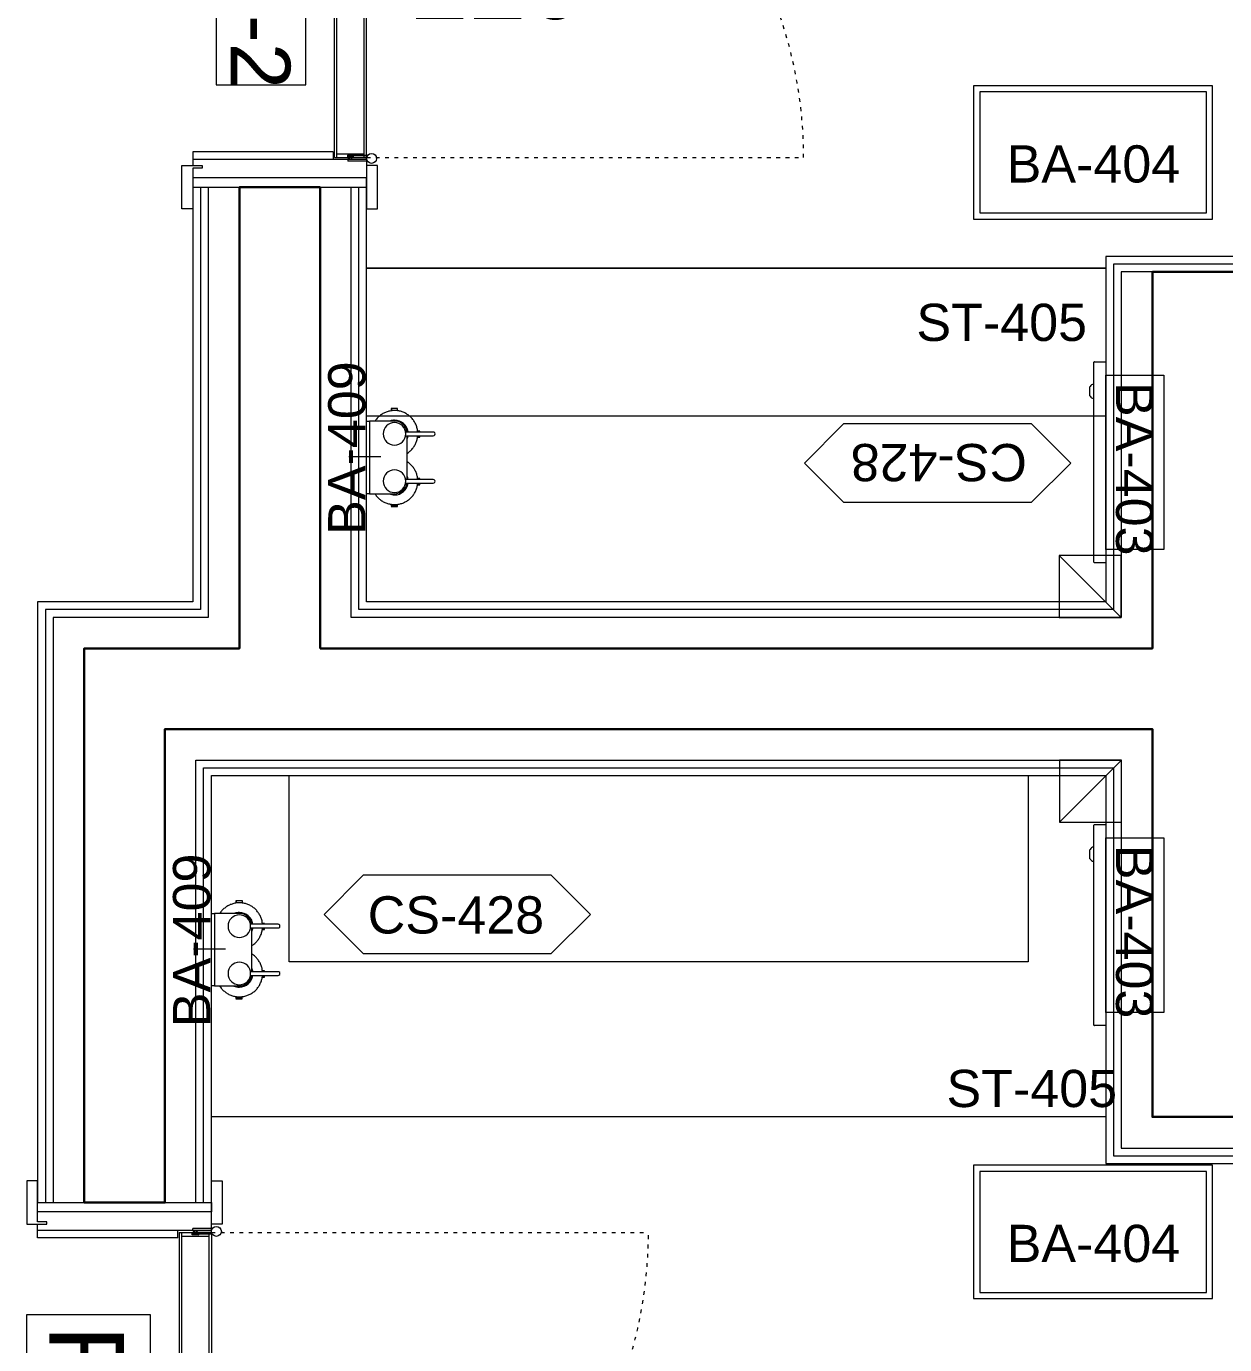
# Model space of a CAD drawing. Header units: centimetres. Extents: x 118932 to 154602, y -32682 to -23521.
# Drawn here: x 141059.1 to 141252.2, y -29812 to -29599.6 of the extents above; entities that cross this region are included whole.
import ezdxf

# ---------------------------------------------------------------- set-up
doc = ezdxf.new("R2010")
doc.units = ezdxf.units.CM
doc.header["$LTSCALE"] = 50
doc.header["$MEASUREMENT"] = 0
doc.linetypes.add('ACAD_ISO03W100', pattern=[30, 12, -18])
doc.linetypes.add('Dash', pattern=[6.35, 3.175, -3.175])
for name, color, linetype, lineweight, true_color in [('GEN_00_BL_Yazı', 7, 'Continuous', 0, 0x4f5250), ('GEN_02_TF_Islak Hacim', 7, 'Continuous', 5, 0x007cb0), ('GEN_02_TF_Kapı', 7, 'Continuous', 9, 0x4a3526), ('GEN_02_TF_Mobilya', 7, 'Continuous', 5, 0x745e3d), ('GEN_05_ML_Ahşap', 7, 'Continuous', 9, 0x745e3d), ('GEN_05_ML_Alçıpan_giydirme', 7, 'Continuous', 18, 0x7ebab5), ('GEN_06_GR_İnce', 7, 'Continuous', 13, 0xb0b0a9), ('KALACAK DUVARLAR', 7, 'Continuous', 30, 0x005387)]:
    doc.layers.add(name, color=color, linetype=linetype, lineweight=lineweight, true_color=true_color)
doc.styles.add('arial_1_18', font='arial.ttf', dxfattribs={"height": 0.2})
doc.styles.add('Arial_6', font='arial.ttf', dxfattribs={"height": 59.5325})

# ---------------------------------------------------------------- blocks, each defined once
blk = doc.blocks.new('KALACAK DUVALAR LEVEL 0 B BLOK')
at = {"layer": 'KALACAK DUVARLAR'}
for points in [[(0, -259.41), (0, -185.1), (-13, -185.1), (-13, -259.41), (-38, -259.41), (-38, -341.2)], [(-38, -259.41), (-38, -348.7), (-25, -348.7), (-25, -272.41), (134.08, -272.41), (134.08, -334.91), (155.21, -334.91), (155.21, -321.91), (147.67, -321.91), (147.67, -211.74), (155.21, -211.74), (155.21, -198.74)], [(155.2, -198.74), (134.08, -198.74), (134.08, -259.41), (0, -259.41)]]:
    blk.add_lwpolyline(points, dxfattribs=at)
blk = doc.blocks.new('ikili sbn')
at = {"layer": 'GEN_00_BL_Yazı'}
blk.add_line((-5.76, -1.77), (-5.76, 3.38), dxfattribs=at)
at = {"layer": 'GEN_02_TF_Islak Hacim'}
for p, q in [((-11.7, 0.01), (-11.7, -4.02)), ((0, -4.01), (0, 0.01)), ((-12.91, -2.06), (-12.99, -2.19)), ((-12.83, -1.94), (-12.91, -2.06)), ((-12.75, -1.81), (-12.83, -1.94)), ((-12.66, -1.69), (-12.75, -1.81)), ((-12.56, -1.58), (-12.66, -1.69)), ((-12.47, -1.46), (-12.56, -1.58)), ((-12.36, -1.35), (-12.47, -1.46)), ((-12.25, -1.25), (-12.36, -1.35)), ((-12.14, -1.15), (-12.25, -1.25)), ((-12.03, -1.05), (-12.14, -1.15)), ((-11.91, -0.96), (-12.03, -1.05)), ((-11.78, -0.88), (-11.91, -0.96)), ((-11.7, -0.82), (-11.78, -0.88)), ((0.1, -0.92), (0, -0.86)), ((0.22, -1.01), (0.1, -0.92)), ((0.33, -1.11), (0.22, -1.01)), ((0.45, -1.2), (0.33, -1.11)), ((0.56, -1.31), (0.45, -1.2)), ((0.66, -1.41), (0.56, -1.31)), ((0.76, -1.52), (0.66, -1.41)), ((0.86, -1.64), (0.76, -1.52)), ((0.95, -1.76), (0.86, -1.64)), ((1.04, -1.88), (0.95, -1.76)), ((1.12, -2), (1.04, -1.88)), ((1.2, -2.13), (1.12, -2)), ((-13.75, -3.45), (-13.75, -4.45)), ((-13.56, -3.44), (-13.73, -3.44)), ((-13.73, -3.44), (-13.73, -4.44)), ((-13.56, -4.44), (-13.56, -3.44)), ((-13.38, -3.45), (-13.56, -3.45)), ((-13.44, -3.76), (-13.45, -3.91)), ((-13.45, -3.91), (-13.45, -4)), ((-13.45, -4), (-13.45, -4.15)), ((-13.45, -4.15), (-13.44, -4.3)), ((-13.43, -3.62), (-13.44, -3.76)), ((-13.41, -3.47), (-13.43, -3.62)), ((-13.39, -3.32), (-13.41, -3.47)), ((-13.36, -3.17), (-13.39, -3.32)), ((-13.32, -3.03), (-13.36, -3.17)), ((-13.28, -2.88), (-13.32, -3.03)), ((-13.23, -2.74), (-13.28, -2.88)), ((-13.18, -2.6), (-13.23, -2.74)), ((-13.12, -2.46), (-13.18, -2.6)), ((-13.06, -2.33), (-13.12, -2.46)), ((-12.99, -2.19), (-13.06, -2.33)), ((1.27, -2.26), (1.2, -2.13)), ((1.34, -2.4), (1.27, -2.26)), ((1.4, -2.54), (1.34, -2.4)), ((1.45, -2.67), (1.4, -2.54)), ((1.5, -2.82), (1.45, -2.67)), ((1.55, -2.96), (1.5, -2.82)), ((1.59, -3.1), (1.55, -2.96)), ((1.62, -3.25), (1.59, -3.1)), ((1.65, -3.4), (1.62, -3.25)), ((2, -3.45), (1.62, -3.45)), ((1.67, -3.55), (1.65, -3.4)), ((1.68, -3.7), (1.67, -3.55)), ((1.69, -3.85), (1.68, -3.7)), ((1.68, -4.38), (1.69, -4.23)), ((1.69, -4), (1.69, -3.85)), ((1.69, -4.08), (1.69, -4)), ((1.69, -4.23), (1.69, -4.08)), ((1.76, -3.5), (1.76, -4.5)), ((2, -3.5), (1.76, -3.5)), ((2, -3.5), (2, -3.45)), ((2, -4.5), (2, -3.5)), ((-13.75, -4.45), (-13.39, -4.45)), ((-13.73, -4.44), (-13.56, -4.44)), ((-13.44, -4.3), (-13.42, -4.44)), ((-13.42, -4.44), (-13.4, -4.59)), ((-13.4, -4.59), (-13.38, -4.74)), ((-13.38, -4.74), (-13.34, -4.89)), ((-13.34, -4.89), (-13.3, -5.03)), ((-13.3, -5.03), (-13.26, -5.18)), ((-13.26, -5.18), (-13.21, -5.32)), ((-13.21, -5.32), (-13.15, -5.46)), ((-13.15, -5.46), (-13.09, -5.59)), ((-13.09, -5.59), (-13.03, -5.73)), ((-13.03, -5.73), (-12.95, -5.86)), ((-12.95, -5.86), (-12.88, -5.99)), ((-12.88, -5.99), (-12.8, -6.11)), ((-12.8, -6.11), (-12.71, -6.24)), ((-12.71, -6.24), (-12.62, -6.35)), ((-12.62, -6.35), (-12.52, -6.47)), ((-9.41, -6.02), (-2.35, -6.02)), ((-6.84, -6.42), (-6.74, -6.3)), ((-6.74, -6.3), (-6.65, -6.18)), ((-6.65, -6.18), (-6.57, -6.06)), ((-6.57, -6.06), (-6.54, -6.02)), ((-5.21, -6.02), (-5.15, -6.11)), ((-5.15, -6.11), (-5.06, -6.24)), ((-5.06, -6.24), (-4.97, -6.35)), ((-4.97, -6.35), (-4.87, -6.47)), ((0.81, -6.42), (0.9, -6.3)), ((0.9, -6.3), (0.99, -6.18)), ((0.99, -6.18), (1.08, -6.06)), ((1.08, -6.06), (1.16, -5.93)), ((1.16, -5.93), (1.23, -5.8)), ((1.23, -5.8), (1.3, -5.67)), ((1.3, -5.67), (1.37, -5.53)), ((1.37, -5.53), (1.43, -5.39)), ((1.43, -5.39), (1.48, -5.25)), ((1.48, -5.25), (1.53, -5.11)), ((1.53, -5.11), (1.57, -4.97)), ((1.57, -4.97), (1.6, -4.82)), ((1.6, -4.82), (1.63, -4.67)), ((1.63, -4.45), (1.76, -4.45)), ((1.63, -4.67), (1.66, -4.52)), ((1.66, -4.52), (1.68, -4.38)), ((1.76, -4.5), (2, -4.5)), ((-12.52, -6.47), (-12.42, -6.58)), ((-12.42, -6.58), (-12.31, -6.69)), ((-12.31, -6.69), (-12.2, -6.79)), ((-12.2, -6.79), (-12.09, -6.89)), ((-12.09, -6.89), (-11.97, -6.98)), ((-11.97, -6.98), (-11.85, -7.07)), ((-11.85, -7.07), (-11.73, -7.15)), ((-11.73, -7.15), (-11.6, -7.23)), ((-11.6, -7.23), (-11.47, -7.3)), ((-11.47, -7.3), (-11.33, -7.37)), ((-11.33, -7.37), (-11.2, -7.43)), ((-11.2, -7.43), (-11.06, -7.49)), ((-11.06, -7.49), (-10.92, -7.54)), ((-10.92, -7.54), (-10.78, -7.59)), ((-10.78, -7.59), (-10.63, -7.63)), ((-10.63, -7.63), (-10.48, -7.66)), ((-10.48, -7.66), (-10.34, -7.69)), ((-10.34, -7.69), (-10.19, -7.71)), ((-10.26, -7.7), (-10.26, -7.86)), ((-10.01, -7.86), (-10.26, -7.86)), ((-10.26, -7.86), (-10.26, -8.05)), ((-10.26, -8.05), (-10.01, -8.05)), ((-10.19, -7.71), (-10.04, -7.73)), ((-10.04, -7.73), (-10.01, -7.73)), ((-9.41, -7.73), (-9.29, -7.72)), ((-9.26, -7.86), (-9.41, -7.86)), ((-9.41, -8.05), (-9.26, -8.05)), ((-9.29, -7.72), (-9.14, -7.7)), ((-9.26, -7.86), (-9.26, -7.72)), ((-9.26, -8.05), (-9.26, -7.86)), ((-9.14, -7.7), (-8.99, -7.68)), ((-8.99, -7.68), (-8.85, -7.65)), ((-8.85, -7.65), (-8.7, -7.61)), ((-8.7, -7.61), (-8.56, -7.57)), ((-8.56, -7.57), (-8.42, -7.52)), ((-8.42, -7.52), (-8.28, -7.47)), ((-8.28, -7.47), (-8.14, -7.41)), ((-8.14, -7.41), (-8, -7.34)), ((-8, -7.34), (-7.87, -7.27)), ((-7.87, -7.27), (-7.74, -7.19)), ((-7.74, -7.19), (-7.62, -7.11)), ((-7.62, -7.11), (-7.49, -7.03)), ((-7.49, -7.03), (-7.37, -6.94)), ((-7.37, -6.94), (-7.26, -6.84)), ((-7.26, -6.84), (-7.15, -6.74)), ((-7.15, -6.74), (-7.04, -6.64)), ((-7.04, -6.64), (-6.93, -6.53)), ((-6.93, -6.53), (-6.84, -6.42)), ((-4.87, -6.47), (-4.77, -6.58)), ((-4.77, -6.58), (-4.67, -6.69)), ((-4.67, -6.69), (-4.56, -6.79)), ((-4.56, -6.79), (-4.44, -6.89)), ((-4.44, -6.89), (-4.33, -6.98)), ((-4.33, -6.98), (-4.21, -7.07)), ((-4.21, -7.07), (-4.08, -7.15)), ((-4.08, -7.15), (-3.95, -7.23)), ((-3.95, -7.23), (-3.82, -7.3)), ((-3.82, -7.3), (-3.69, -7.37)), ((-3.69, -7.37), (-3.55, -7.43)), ((-3.55, -7.43), (-3.41, -7.49)), ((-3.41, -7.49), (-3.27, -7.54)), ((-3.27, -7.54), (-3.13, -7.59)), ((-3.13, -7.59), (-2.99, -7.63)), ((-2.99, -7.63), (-2.84, -7.66)), ((-2.84, -7.66), (-2.69, -7.69)), ((-2.69, -7.69), (-2.54, -7.71)), ((-2.62, -7.67), (-2.62, -7.84)), ((-2.62, -7.84), (-2.62, -8.05)), ((-2.36, -7.84), (-2.62, -7.84)), ((-2.62, -8.05), (-2.36, -8.05)), ((-2.54, -7.71), (-2.4, -7.73)), ((-2.4, -7.73), (-2.34, -7.73)), ((-1.77, -7.73), (-1.65, -7.72)), ((-1.62, -7.84), (-1.77, -7.84)), ((-1.77, -8.05), (-1.62, -8.05)), ((-1.65, -7.72), (-1.5, -7.7)), ((-1.62, -7.84), (-1.62, -7.69)), ((-1.62, -8.05), (-1.62, -7.84)), ((-1.5, -7.7), (-1.35, -7.68)), ((-1.35, -7.68), (-1.2, -7.65)), ((-1.2, -7.65), (-1.06, -7.61)), ((-1.06, -7.61), (-0.91, -7.57)), ((-0.91, -7.57), (-0.77, -7.52)), ((-0.77, -7.52), (-0.63, -7.47)), ((-0.63, -7.47), (-0.49, -7.41)), ((-0.49, -7.41), (-0.36, -7.34)), ((-0.36, -7.34), (-0.23, -7.27)), ((-0.23, -7.27), (-0.1, -7.19)), ((-0.1, -7.19), (0.03, -7.11)), ((0.03, -7.11), (0.15, -7.03)), ((0.15, -7.03), (0.27, -6.94)), ((0.27, -6.94), (0.39, -6.84)), ((0.39, -6.84), (0.5, -6.74)), ((0.5, -6.74), (0.61, -6.64)), ((0.61, -6.64), (0.71, -6.53)), ((0.71, -6.53), (0.81, -6.42))]:
    blk.add_line(p, q, dxfattribs=at)
blk.add_lwpolyline([(0, 0.01), (-11.7, 0.01), (-11.7, 0.5), (0, 0.5)], close=True, dxfattribs=at)
for points in [[(-10.01, -5.79), (-10.01, -10.23, 1.037151), (-9.41, -10.23), (-9.41, -5.79)], [(-2.36, -5.79), (-2.36, -10.23, 1.037151), (-1.77, -10.23), (-1.77, -5.79)]]:
    blk.add_lwpolyline(points, format="xyb", dxfattribs=at)
for centre, radius, start, end in [((-9.7, -4), 2.2, 156.7633, 180), ((-9.7, -4), 2.2, 180, 261.9501), ((-9.7, -4.02), 2, 180, 261.1452), ((-9.7, -4), 1.82, 0, 180), ((-9.7, -4), 1.82, 180, 0), ((-2.06, -4), 1.82, 0, 180), ((-2.06, -4), 1.82, 180, 0), ((-2, -4.01), 2, 277.1261, 0), ((-2.06, -4), 2.2, 277.8672, 0), ((-2.06, -4), 2.2, 0, 20.0549), ((-9.7, -4), 2.2, 277.5263, 292.0167), ((-2.06, -4), 2.2, 247.9833, 262.1328)]:
    blk.add_arc(centre, radius, start, end, dxfattribs=at)
at = {"layer": 'GEN_00_BL_Yazı', "insert": (-18.33, 0.61), "char_height": 6, "width": 33.1384, "attachment_point": 7, "style": 'Arial_6'}
blk.add_mtext('BA-409', dxfattribs=at)
blk = doc.blocks.new('BA 403')
at = {"layer": 'GEN_02_TF_Islak Hacim'}
for p, q in [((-11.19, 2.14), (-9.37, 2.14)), ((-9.37, 2.14), (-9.37, 0)), ((-11.27, -1.56), (-11.27, 2.06)), ((-11.91, -3.34), (-11.91, -1.91)), ((-11.27, -3.69), (-11.27, -1.56)), ((-9.37, -28.1), (-9.37, 0)), ((-11.27, -30.16), (-11.27, -3.69)), ((-9.37, -28.1), (-9.37, -30.24)), ((-9.37, -30.24), (-11.19, -30.24))]:
    blk.add_line(p, q, dxfattribs=at)
at = {"layer": 'GEN_02_TF_Islak Hacim', "linetype": 'Dash', "lineweight": 5}
for p, q in [((-9.37, 0), (0, 0)), ((0, 0), (0, -28.1)), ((0, -28.1), (-9.37, -28.1))]:
    blk.add_line(p, q, dxfattribs=at)
at = {"layer": 'GEN_02_TF_Islak Hacim'}
for centre, radius, start, end in [((-11.19, 2.06), 0.0813, 90, 180), ((-11.83, -1.91), 0.08, 114.0212, 180), ((-11.29, -2.08), 0.614, 97.2939, 157.3604), ((-11.36, -1.56), 0.0879, 0, 97.2939), ((-11.83, -3.34), 0.08, 180, 245.9788), ((-11.29, -3.17), 0.614, 202.6396, 262.7061), ((-11.36, -3.69), 0.0879, 262.7061, 0), ((-11.19, -30.16), 0.0813, 180, 270)]:
    blk.add_arc(centre, radius, start, end, dxfattribs=at)
at = {"layer": 'GEN_00_BL_Yazı', "insert": (-1.72, -1.12), "char_height": 6, "width": 26.5421, "attachment_point": 1, "rotation": 270, "style": 'Arial_6'}
blk.add_mtext('BA-403', dxfattribs=at)
blk = doc.blocks.new('ST-405')
at = {"layer": 'GEN_00_BL_Yazı', "insert": (-11.69, -6.84, 0), "char_height": 6, "width": 33.1384, "attachment_point": 7, "style": 'Arial_6'}
blk.add_mtext('ST-405', dxfattribs=at)
blk = doc.blocks.new('LEVEL 0 ISLAK HACİM')
at = {"layer": 'GEN_02_TF_Islak Hacim', "color": 1, "elevation": 0}
for points in [[(894.12, -3202.77), (855.62, -3202.77), (855.62, -3224.27), (894.12, -3224.27)], [(893.12, -3203.77), (856.62, -3203.77), (856.62, -3223.27), (893.12, -3223.27)], [(894.12, -3376.7), (855.62, -3376.7), (855.62, -3398.2), (894.12, -3398.2)], [(893.12, -3377.7), (856.62, -3377.7), (856.62, -3397.2), (893.12, -3397.2)]]:
    blk.add_lwpolyline(points, close=True, dxfattribs=at)
at = {"layer": 'GEN_02_TF_Islak Hacim', "lineweight": 5, "elevation": 0}
for points in [[(757.84, -3232.14), (876.92, -3232.14), (876.92, -3285.93), (757.84, -3285.93)], [(876.92, -3368.93), (732.84, -3368.93), (732.84, -3313.93), (876.92, -3313.93)]]:
    blk.add_lwpolyline(points, close=True, dxfattribs=at)
for name, p in [('ST-405', (858.1, -3237.14, 0)), ('BA 403', (886.28, -3249.39, 0)), ('BA 403', (886.28, -3323.97, 0)), ('ST-405', (862.95, -3360.58, 0))]:
    blk.add_blockref(name, p)
at = {"rotation": 90}
for p in [(758.34, -3256.8, 0), (733.34, -3336.12, 0)]:
    blk.add_blockref('ikili sbn', p, dxfattribs=at)
at = {"layer": 'GEN_00_BL_Yazı', "color": 1, "char_height": 6, "width": 33.1384, "attachment_point": 7, "style": 'Arial_6'}
for insert in [(860.95, -3218.45, 0), (860.95, -3392.39, 0)]:
    blk.add_mtext('BA-404', dxfattribs=dict(at, insert=insert))
blk = doc.blocks.new('DUVAR LEVEL 0 B LBOK')
at = {"layer": 'GEN_05_ML_Alçıpan_giydirme', "elevation": 0}
for points in [[(713.92, 665.16), (713.92, 598.35), (688.92, 598.35), (688.92, 501.56)], [(715.17, 665.16), (715.17, 597.1), (690.17, 597.1), (690.17, 501.56)], [(716.42, 665.16), (716.42, 595.85), (691.42, 595.85), (691.42, 501.56)], [(721.42, 665.16), (721.42, 590.85), (696.42, 590.85), (696.42, 501.56)], [(889.63, 651.52), (863.5, 651.52), (863.5, 595.85), (739.42, 595.85), (739.42, 665.16)], [(889.63, 652.77), (862.25, 652.77), (862.25, 597.1), (740.67, 597.1), (740.67, 665.16)], [(889.63, 654.02), (861, 654.02), (861, 598.35), (741.92, 598.35), (741.92, 665.16)], [(709.42, 501.56), (709.42, 577.85), (868.5, 577.85), (868.5, 515.35), (889.63, 515.35)], [(714.42, 501.56), (714.42, 572.85), (863.5, 572.85), (863.5, 510.35), (889.63, 510.35)], [(715.67, 501.56), (715.67, 571.6), (862.25, 571.6), (862.25, 509.1), (889.63, 509.1)], [(716.92, 501.56), (716.92, 570.35), (861, 570.35), (861, 507.85), (889.63, 507.85)]]:
    blk.add_lwpolyline(points, dxfattribs=at)
blk = doc.blocks.new('FFE-Tag')
at = {"color": 0}
blk.add_wipeout([(-8.761, 0), (-6.189, 2.572), (6.189, 2.572), (8.761, 0), (6.189, -2.572), (-6.189, -2.572)], dxfattribs=at).dxf.layer = 'GEN_00_BL_Yazı'
at = {"layer": 'GEN_00_BL_Yazı', "color": 0}
for p, q in [((-8.761, 0), (-6.189, 2.572)), ((6.189, 2.572), (-6.189, 2.572)), ((8.761, 0), (6.189, 2.572)), ((-8.761, 0), (-6.189, -2.572)), ((8.761, 0), (6.189, -2.572)), ((-6.189, -2.572), (6.189, -2.572))]:
    blk.add_line(p, q, dxfattribs=at)
blk = doc.blocks.new('CS-428')
at = {"layer": 'GEN_00_BL_Yazı', "xscale": 2.448801272789196, "yscale": 2.448801272789196, "zscale": 2.448801272789196}
blk.add_blockref('FFE-Tag', (15.15, -6.3), dxfattribs=at)
at = {"layer": 'GEN_00_BL_Yazı', "style": 'Arial_6'}
blk.add_text('CS-428', height=6, dxfattribs=at).set_placement((0.73, -9.38))
blk = doc.blocks.new('CS-428 SHELVING')
at = {"layer": 'GEN_02_TF_Mobilya', "elevation": 0}
blk.add_lwpolyline([(-118.11, 25.44), (0.97, 25.44), (0.97, -4.54), (-118.11, -4.54)], close=True, dxfattribs=at)
blk.add_blockref('CS-428', (-106.16, 9.38))
blk = doc.blocks.new('b blok level 0 tefriş')
at = {"layer": 'GEN_02_TF_Mobilya', "elevation": 0}
blk.add_lwpolyline([(1847.55, -155.61), (1991.64, -155.61), (1991.64, -210.61), (1847.55, -210.61)], close=True, dxfattribs=at)
at = {"rotation": 180}
blk.add_blockref('CS-428 SHELVING', (1873.52, -102.17, 0), dxfattribs=at)
at = {"layer": 'GEN_02_TF_Mobilya', "elevation": 0}
blk.add_lwpolyline([(1872.55, -73.81), (1991.64, -73.81), (1991.64, -127.61), (1872.55, -127.61)], close=True, dxfattribs=at)
blk.add_blockref('CS-428 SHELVING', (1978.17, -181.05, 0))
blk = doc.blocks.new('10X10 YER SÜZGECI')
at = {"layer": 'GEN_02_TF_Islak Hacim'}
blk.add_line((79379.38, -32867.31), (79369.38, -32877.31), dxfattribs=at)
blk.add_lwpolyline([(79369.38, -32877.31), (79379.38, -32877.31), (79379.38, -32867.31), (79369.38, -32867.31)], close=True, dxfattribs=at)
blk = doc.blocks.new('level 0 süzgeçler')
at = {"rotation": 270}
blk.add_blockref('10X10 YER SÜZGECI', (32826.56, 79844.66, 0), dxfattribs=at)
blk.add_blockref('10X10 YER SÜZGECI', (-79420.06, 33309.61, 0))
blk = doc.blocks.new('RD25-2')
at = {"layer": 'GEN_02_TF_Kapı'}
for p, q in [((-75.5, 0), (-80, 0)), ((-75.5, 0), (-75.5, -28)), ((-4.8, 0), (-75.2, 0)), ((-75.2, -5.2), (-75.2, 0)), ((-68.07, 0), (-68.07, -5.2, 0)), ((-67.07, 0), (-67.07, -5.2, 0)), ((-40.7, 0), (-40.7, -5.2, 0)), ((-39.31, 0), (-39.31, -5.2, 0)), ((-5.1, 0.14), (-5.1, -3)), ((-4.8, 0.01), (-4.8, -3)), ((-4.8, -5.2), (-4.8, 0)), ((-4.5, 0.01), (-4.5, -3)), ((-4.5, 0), (-4.5, -28)), ((-4.5, 0), (0, 0)), ((-4.2, 0.14), (-4.2, -3)), ((-76.2, -2.73), (-75.2, -2.06)), ((-75.8, -1.47), (-75.8, -2.46)), ((-75.7, -1.47), (-75.8, -1.47)), ((-4.8, -0.4), (-75.2, -0.4)), ((-75.2, -2.06), (-75.2, -3.11)), ((-75.2, -2.54), (-75.2, -2.12)), ((-75.18, -2.1), (-74.82, -2.1)), ((-75.18, -2.54), (-75.18, -2.12)), ((-75.18, -2.12), (-74.82, -2.12)), ((-75.07, -2.12), (-75.07, -3.08)), ((-74.82, -2.12), (-74.82, -3.08)), ((-74.8, -2.12), (-74.8, -3.08)), ((-74.6, -4.8), (-74.6, -0.4)), ((-5.4, -4.8), (-5.4, -0.4)), ((-5.2, -2.12), (-5.2, -3.08)), ((-4.82, -2.1), (-5.18, -2.1)), ((-4.93, -2.12), (-4.93, -3.08)), ((-4.8, -2.54), (-4.8, -2.12)), ((-76.2, -2.99), (-76.2, -2.73)), ((-76.2, -2.99), (-75.2, -3.11)), ((-75.8, -3.04), (-75.8, -3.69)), ((-75.8, -3.69), (-75.7, -3.69)), ((-75.18, -2.6), (-75.5, -2.26)), ((-75.18, -2.6), (-75.5, -2.26)), ((-75.18, -2.6), (-75.5, -3.01)), ((-75.18, -2.54), (-75.2, -2.54)), ((-75.2, -2.55), (-75.18, -2.55)), ((-75.2, -2.65), (-75.2, -2.55)), ((-75.2, -2.65), (-75.18, -2.65)), ((-75.2, -3.08), (-75.2, -2.66)), ((-75.18, -2.66), (-75.2, -2.66)), ((-75.2, -3.11), (-75.2, -2.99)), ((-75.18, -2.45), (-75.18, -2.55)), ((-75.18, -2.45), (-75.07, -2.45)), ((-75.18, -2.65), (-75.18, -2.55)), ((-75.18, -2.65), (-75.18, -2.75)), ((-75.18, -3.08), (-75.18, -2.66)), ((-75.18, -2.75), (-75.07, -2.75)), ((-74.82, -3.08), (-75.18, -3.08)), ((-74.82, -3.1), (-75.18, -3.1)), ((-75.07, -2.45), (-75.07, -2.75)), ((-5.18, -3.1), (-4.82, -3.1)), ((-5.1, -3), (-4.8, -3)), ((-4.82, -2.45), (-4.93, -2.45)), ((-4.93, -2.45), (-4.93, -2.75)), ((-4.82, -2.75), (-4.93, -2.75)), ((-4.82, -2.6), (-4.5, -2.26)), ((-4.82, -2.6), (-4.5, -2.26)), ((-4.82, -2.45), (-4.82, -2.55)), ((-4.8, -2.55), (-4.82, -2.55)), ((-4.82, -2.65), (-4.82, -2.55)), ((-4.82, -2.6), (-4.5, -3.01)), ((-4.82, -2.65), (-4.82, -2.75)), ((-4.8, -2.65), (-4.82, -2.65)), ((-4.8, -2.65), (-4.8, -2.55)), ((-4.8, -3.08), (-4.8, -2.66)), ((-4.5, -3), (-4.2, -3)), ((-74.3, -5.4), (-75.5, -5.4)), ((-4.8, -4.8), (-75.2, -4.8)), ((-4.8, -5.2), (-75.2, -5.2)), ((-74.3, -5.4), (-74.3, -28)), ((-39.41, -5.2), (-40.6, -5.2)), ((-5.7, -5.4), (-5.7, -28)), ((-5.7, -5.4), (-4.5, -5.4)), ((-76.5, -26.5), (-76.9, -26.5)), ((-76.9, -26.5), (-76.9, -28)), ((-76.5, -28), (-76.5, -26.5)), ((-3.5, -28), (-3.5, -26.5)), ((-3.5, -26.5), (-3.1, -26.5)), ((-3.1, -26.5), (-3.1, -28)), ((-74.3, -28), (-76.5, -28)), ((-5.7, -28), (-3.5, -28)), ((-3.1, -28), (0, -28))]:
    blk.add_line(p, q, dxfattribs=at)
at = {"layer": 'GEN_02_TF_Kapı', "linetype": 'ACAD_ISO03W100', "ltscale": 0.001}
blk.add_lwpolyline([(-4.8, 0), (-4.8, 70.4, 0.414214), (-75.2, 0)], format="xyb", dxfattribs=at)
at = {"layer": 'GEN_02_TF_Kapı'}
for points in [[(-76.5, 0), (-83.5, 0), (-83.5, 1.75), (-76.5, 1.75)], [(-78.5, 0), (-80, 0), (-80, -28), (-78.5, -28)], [(-67.97, 0), (-68.07, 0), (-68.07, -5.2), (-67.97, -5.2)], [(-68.07, 0), (-67.97, 0), (-67.97, -5.2), (-68.07, -5.2)], [(-67.17, -5.2), (-67.97, -5.2), (-67.97, 0), (-67.17, 0)], [(-67.17, 0), (-67.07, 0), (-67.07, -5.2), (-67.17, -5.2)], [(-67.07, 0), (-67.17, 0), (-67.17, -5.2), (-67.07, -5.2)], [(-41, 0), (-39, 0), (-39, 0.2), (-39.4, 0.3), (-40.6, 0.3), (-41, 0.2)], [(-40.6, 0), (-40.7, 0), (-40.7, -5.2), (-40.6, -5.2)], [(-40.6, -5.2), (-39.4, -5.2), (-39.4, 0), (-40.6, 0)], [(-39.41, 0), (-39.31, 0), (-39.31, -5.2), (-39.41, -5.2)], [(-3.5, 0), (3.5, 0), (3.5, 1.75), (-3.5, 1.75)], [(0, 0), (-1.5, 0), (-1.5, -28), (0, -28)], [(-75.7, -3.69), (-75.5, -3.69), (-75.5, -1.47), (-75.7, -1.47)], [(-75.2, -3.47), (-75, -3.47), (-75, -1.55), (-75.2, -1.55)], [(-66.25, -1.95), (-75.1, -1.95), (-75.1, -3.47), (-66.25, -3.47)], [(-66.35, -2.05), (-75, -2.05), (-75, -3.37), (-66.35, -3.37)], [(-41.01, -5.4), (-39.01, -5.4), (-39.01, -5.2), (-41.01, -5.2)]]:
    blk.add_lwpolyline(points, close=True, dxfattribs=at)
for points in [[(-4.8, -2.54), (-4.82, -2.54), (-4.82, -2.12), (-5.18, -2.12), (-5.18, -3.08), (-4.82, -3.08), (-4.82, -2.66), (-4.8, -2.66)], [(-76.9, -28), (-83.5, -28), (-83.5, -29.75), (-76.5, -29.75), (-76.5, -28)], [(-3.1, -28), (3.5, -28), (3.5, -29.75), (-3.5, -29.75), (-3.5, -28)]]:
    blk.add_lwpolyline(points, dxfattribs=at)
blk.add_circle((-4.65, 0.8), 0.8, dxfattribs=at)
for centre, start, end in [((-75.18, -2.12), 91.5433, 178.4567), ((-74.82, -2.12), 1.5433, 88.4567), ((-5.18, -2.12), 91.5433, 178.4567), ((-4.82, -2.12), 1.5433, 88.4567), ((-75.18, -3.08), 181.5433, 268.4567), ((-74.82, -3.08), 271.5433, 358.4567), ((-5.18, -3.08), 181.5433, 268.4567), ((-4.82, -3.08), 271.5433, 358.4567)]:
    blk.add_arc(centre, 0.0206, start, end, dxfattribs=at)
at = {"layer": 'GEN_05_ML_Ahşap'}
blk.add_lwpolyline([(-40, -9.81), (-40, 33.75)], dxfattribs=at)
blk.add_lwpolyline([(-63.49, -24.23), (-16.51, -24.23), (-16.51, -9.81), (-63.49, -9.81)], close=True, dxfattribs=at)
at = {"layer": 'GEN_00_BL_Yazı', "char_height": 12, "attachment_point": 7, "rotation": 90, "style": 'arial_1_18'}
for s, insert in [('\\A1;\\pxt1;80', (-41.95, 16.88)), ('\\A1;220', (-26.95, 7.12))]:
    blk.add_mtext_dynamic_manual_height_columns(s, width=3542.6897, gutter_width=1875, heights=[387.79], dxfattribs=dict(at, insert=insert))
at = {"layer": 'GEN_00_BL_Yazı', "insert": (-62.03, -22.03), "char_height": 9.6, "attachment_point": 7, "style": 'arial_1_18'}
blk.add_mtext_dynamic_manual_height_columns('\\A1;RD25-2', width=2834.1518, gutter_width=1500, heights=[310.23], dxfattribs=at)
blk = doc.blocks.new('RD26')
at = {"layer": 'GEN_02_TF_Kapı'}
for p, q in [((-75.5, 0), (-80, 0)), ((-75.8, 0.14), (-75.8, -3)), ((-75.5, 0.01), (-75.5, -3)), ((-75.5, 0), (-75.5, -28)), ((-75.2, 0.01), (-75.2, -3)), ((-75.2, 0), (-4.8, 0)), ((-75.2, -5.2), (-75.2, 0)), ((-74.9, 0.14), (-74.9, -3)), ((-40.69, 0), (-40.69, -5.2, 0)), ((-39.3, 0), (-39.3, -5.2, 0)), ((-12.93, 0), (-12.93, -5.2, 0)), ((-11.93, 0), (-11.93, -5.2, 0)), ((-4.8, -5.2), (-4.8, 0)), ((-4.5, 0), (-4.5, -28)), ((-4.5, 0), (0, 0)), ((-75.2, -0.4), (-4.8, -0.4)), ((-75.2, -2.54), (-75.2, -2.12)), ((-75.18, -2.1), (-74.82, -2.1)), ((-75.07, -2.12), (-75.07, -3.08)), ((-74.8, -2.12), (-74.8, -3.08)), ((-74.6, -4.8), (-74.6, -0.4)), ((-5.4, -4.8), (-5.4, -0.4)), ((-5.2, -2.12), (-5.2, -3.08)), ((-4.82, -2.1), (-5.18, -2.1)), ((-5.18, -2.12), (-5.18, -3.08)), ((-4.82, -2.12), (-5.18, -2.12)), ((-4.93, -2.12), (-4.93, -3.08)), ((-4.82, -2.54), (-4.82, -2.12)), ((-4.8, -2.06), (-4.8, -3.11)), ((-3.8, -2.73), (-4.8, -2.06)), ((-4.8, -2.54), (-4.8, -2.12)), ((-4.3, -1.47), (-4.2, -1.47)), ((-4.2, -1.47), (-4.2, -2.46)), ((-75.5, -3), (-75.8, -3)), ((-75.18, -2.6), (-75.5, -2.26)), ((-75.18, -2.6), (-75.5, -2.26)), ((-75.18, -2.6), (-75.5, -3.01)), ((-75.2, -2.55), (-75.18, -2.55)), ((-75.2, -2.65), (-75.2, -2.55)), ((-75.2, -2.65), (-75.18, -2.65)), ((-75.2, -3.08), (-75.2, -2.66)), ((-74.9, -3), (-75.2, -3)), ((-75.18, -2.45), (-75.18, -2.55)), ((-75.18, -2.45), (-75.07, -2.45)), ((-75.18, -2.65), (-75.18, -2.55)), ((-75.18, -2.65), (-75.18, -2.75)), ((-75.18, -2.75), (-75.07, -2.75)), ((-74.82, -3.1), (-75.18, -3.1)), ((-75.07, -2.45), (-75.07, -2.75)), ((-5.18, -3.08), (-4.82, -3.08)), ((-5.18, -3.1), (-4.82, -3.1)), ((-4.82, -2.45), (-4.93, -2.45)), ((-4.93, -2.45), (-4.93, -2.75)), ((-4.82, -2.75), (-4.93, -2.75)), ((-4.82, -2.6), (-4.5, -2.26)), ((-4.82, -2.6), (-4.5, -2.26)), ((-4.82, -2.45), (-4.82, -2.55)), ((-4.82, -2.54), (-4.8, -2.54)), ((-4.8, -2.55), (-4.82, -2.55)), ((-4.82, -2.65), (-4.82, -2.55)), ((-4.82, -2.6), (-4.5, -3.01)), ((-4.82, -2.65), (-4.82, -2.75)), ((-4.8, -2.65), (-4.82, -2.65)), ((-4.82, -3.08), (-4.82, -2.66)), ((-4.82, -2.66), (-4.8, -2.66)), ((-4.8, -2.65), (-4.8, -2.55)), ((-4.8, -3.08), (-4.8, -2.66)), ((-3.8, -2.99), (-4.8, -3.11)), ((-4.8, -3.11), (-4.8, -2.99)), ((-4.2, -3.69), (-4.3, -3.69)), ((-4.2, -3.04), (-4.2, -3.69)), ((-3.8, -2.99), (-3.8, -2.73)), ((-74.3, -5.4), (-75.5, -5.4)), ((-75.2, -4.8), (-4.8, -4.8)), ((-75.2, -5.2), (-4.8, -5.2)), ((-74.3, -5.4), (-74.3, -28)), ((-40.59, -5.2), (-39.4, -5.2)), ((-5.7, -5.4), (-5.7, -28)), ((-5.7, -5.4), (-4.5, -5.4)), ((-76.5, -26.5), (-76.9, -26.5)), ((-76.9, -26.5), (-76.9, -28)), ((-76.5, -28), (-76.5, -26.5)), ((-3.5, -28), (-3.5, -26.5)), ((-3.5, -26.5), (-3.1, -26.5)), ((-3.1, -26.5), (-3.1, -28)), ((-76.9, -28), (-80, -28)), ((-74.3, -28), (-76.5, -28)), ((-5.7, -28), (-3.5, -28))]:
    blk.add_line(p, q, dxfattribs=at)
at = {"layer": 'GEN_02_TF_Kapı', "linetype": 'ACAD_ISO03W100', "ltscale": 0.001}
blk.add_lwpolyline([(-75.2, 0), (-75.2, 70.4, -0.414214), (-4.8, 0)], format="xyb", dxfattribs=at)
at = {"layer": 'GEN_02_TF_Kapı'}
for points in [[(-76.5, 0), (-83.5, 0), (-83.5, 1.75), (-76.5, 1.75)], [(-80, 0), (-78.5, 0), (-78.5, -28), (-80, -28)], [(-39, 0), (-41, 0), (-41, 0.2), (-40.6, 0.3), (-39.4, 0.3), (-39, 0.2)], [(-40.59, 0), (-40.69, 0), (-40.69, -5.2), (-40.59, -5.2)], [(-39.4, -5.2), (-40.6, -5.2), (-40.6, 0), (-39.4, 0)], [(-39.4, 0), (-39.3, 0), (-39.3, -5.2), (-39.4, -5.2)], [(-12.83, 0), (-12.93, 0), (-12.93, -5.2), (-12.83, -5.2)], [(-12.93, 0), (-12.83, 0), (-12.83, -5.2), (-12.93, -5.2)], [(-12.83, -5.2), (-12.03, -5.2), (-12.03, 0), (-12.83, 0)], [(-12.03, 0), (-11.93, 0), (-11.93, -5.2), (-12.03, -5.2)], [(-11.93, 0), (-12.03, 0), (-12.03, -5.2), (-11.93, -5.2)], [(-3.5, 0), (3.5, 0), (3.5, 1.75), (-3.5, 1.75)], [(-1.5, 0), (0, 0), (0, -28), (-1.5, -28)], [(-13.75, -1.95), (-4.9, -1.95), (-4.9, -3.47), (-13.75, -3.47)], [(-13.65, -2.05), (-5, -2.05), (-5, -3.37), (-13.65, -3.37)], [(-4.8, -3.47), (-5, -3.47), (-5, -1.55), (-4.8, -1.55)], [(-4.3, -3.69), (-4.5, -3.69), (-4.5, -1.47), (-4.3, -1.47)], [(-38.99, -5.4), (-40.99, -5.4), (-40.99, -5.2), (-38.99, -5.2)]]:
    blk.add_lwpolyline(points, close=True, dxfattribs=at)
for points in [[(-75.2, -2.54), (-75.18, -2.54), (-75.18, -2.12), (-74.82, -2.12), (-74.82, -3.08), (-75.18, -3.08), (-75.18, -2.66), (-75.2, -2.66)], [(-76.9, -28), (-83.5, -28), (-83.5, -29.75), (-76.5, -29.75), (-76.5, -28)], [(-3.1, -28), (3.5, -28), (3.5, -29.75), (-3.5, -29.75), (-3.5, -28)]]:
    blk.add_lwpolyline(points, dxfattribs=at)
blk.add_circle((-75.35, 0.8), 0.8, dxfattribs=at)
for centre, start, end in [((-75.18, -2.12), 91.5433, 178.4567), ((-74.82, -2.12), 1.5433, 88.4567), ((-5.18, -2.12), 91.5433, 178.4567), ((-4.82, -2.12), 1.5433, 88.4567), ((-75.18, -3.08), 181.5433, 268.4567), ((-74.82, -3.08), 271.5433, 358.4567), ((-5.18, -3.08), 181.5433, 268.4567), ((-4.82, -3.08), 271.5433, 358.4567)]:
    blk.add_arc(centre, 0.0206, start, end, dxfattribs=at)
at = {"layer": 'GEN_05_ML_Ahşap'}
blk.add_lwpolyline([(-40, -9.81), (-40, 33.75)], dxfattribs=at)
blk.add_lwpolyline([(-61.93, -29.81), (-18.07, -29.81), (-18.07, -9.81), (-61.93, -9.81)], close=True, dxfattribs=at)
at = {"layer": 'GEN_00_BL_Yazı', "char_height": 12, "attachment_point": 7, "rotation": 90, "style": 'arial_1_18'}
for s, insert in [('\\A1;\\pxt1;80', (-41.95, 16.88)), ('\\A1;220', (-26.95, 7.12))]:
    blk.add_mtext_dynamic_manual_height_columns(s, width=3542.6897, gutter_width=1875, heights=[387.79], dxfattribs=dict(at, insert=insert))
at = {"layer": 'GEN_00_BL_Yazı', "insert": (-60.27, -26.27), "char_height": 12, "attachment_point": 7, "style": 'arial_1_18'}
blk.add_mtext_dynamic_manual_height_columns('\\A1;RD26', width=3542.6897, gutter_width=1875, heights=[387.79], dxfattribs=at)
blk = doc.blocks.new('level 0 b blok kapılar')
at = {"color": 1, "rotation": 270}
for name, p in [('RD25-2', (-611.5, -420.95, 0)), ('RD26', (-636.5, -664.54, 0))]:
    blk.add_blockref(name, p, dxfattribs=at)
blk = doc.blocks.new('level 0 kapı')
at = {"color": 1}
blk.add_blockref('level 0 b blok kapılar', (7781.17, 460.97, 0), dxfattribs=at)

msp = doc.modelspace()

# ---------------------------------------------------------------- block references
msp.add_blockref('KALACAK DUVALAR LEVEL 0 B BLOK', (141106.44, -29440.39, 0))

# ---------------------------------------------------------------- next in the draw order: block references
msp.add_blockref('LEVEL 0 ISLAK HACİM', (140356.1, -26406.37, 0))

# ---------------------------------------------------------------- next in the draw order: block references
msp.add_blockref('DUVAR LEVEL 0 B LBOK', (140372.02, -30290.65))

# ---------------------------------------------------------------- next in the draw order: block references
msp.add_blockref('b blok level 0 tefriş', (139241.38, -29564.69, 0))

# ---------------------------------------------------------------- next in the draw order: block references
msp.add_blockref('level 0 süzgeçler', (141276.24, -30160.12))
at = {"layer": 'GEN_06_GR_İnce'}
msp.add_blockref('level 0 kapı', (133944.27, -29665.52), dxfattribs=at)

doc.saveas('drawing.dxf')
